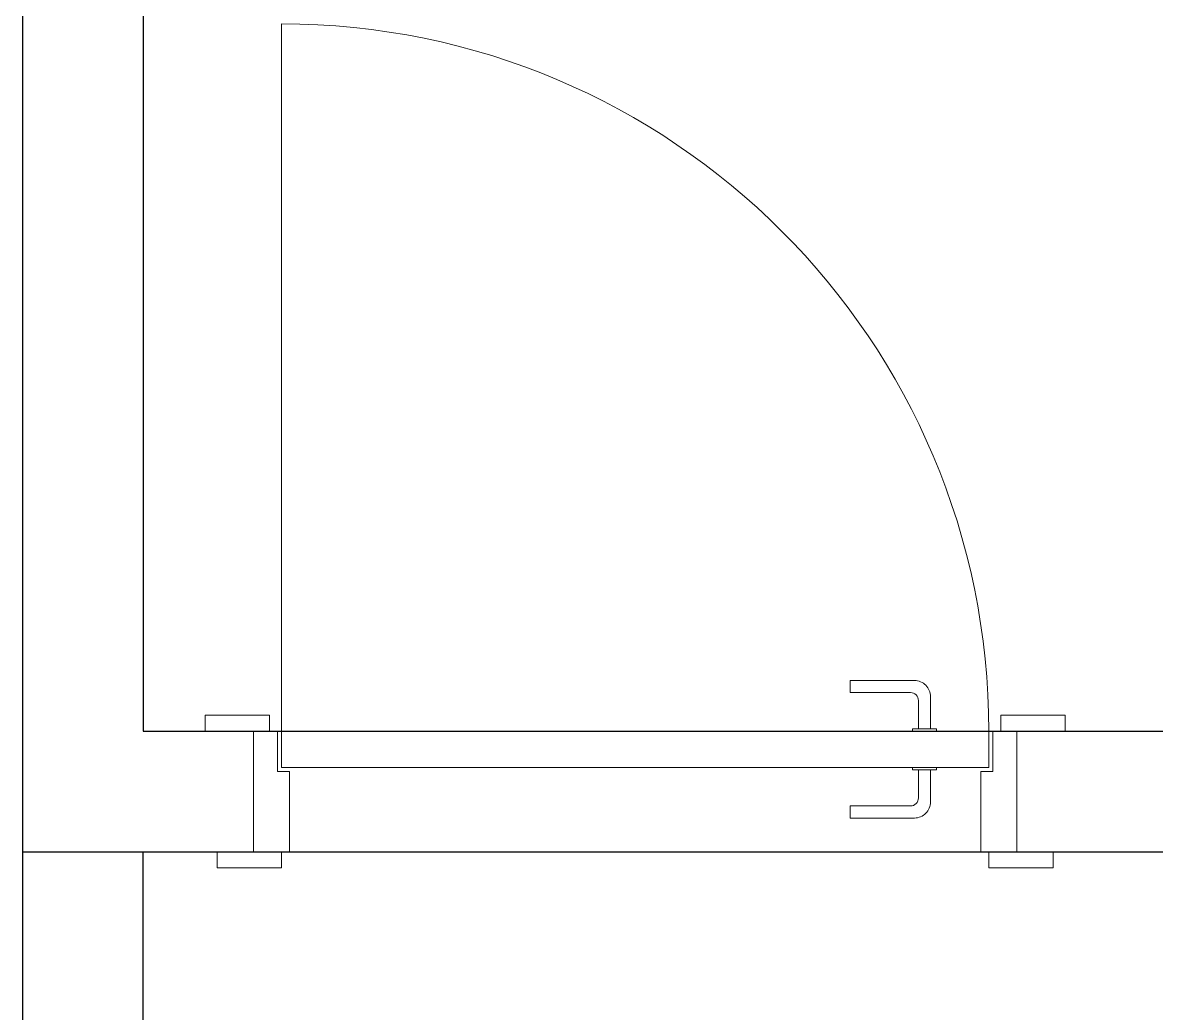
# Model space of a CAD drawing. Header units: millimetres. Extents: x 694231 to 734331, y 4486031 to 4541543.
# Drawn here: x 731270.6 to 731411.6, y 4489937.8 to 4490061 of the extents above; entities that cross this region are included whole.
import ezdxf

# ---------------------------------------------------------------- set-up
doc = ezdxf.new("R2010")
doc.units = ezdxf.units.MM
for name, color, linetype, lineweight in [('DBM_fin_wall_solid', 111, 'Continuous', 25), ('DBM_o_doors', 42, 'Continuous', 20), ('DBM_o_frame', 110, 'Continuous', 18)]:
    doc.layers.add(name, color=color, linetype=linetype, lineweight=lineweight)

# ---------------------------------------------------------------- blocks, each defined once
blk = doc.blocks.new('*U272')
at = {"layer": 'DBM_o_doors', "lineweight": 5, "ltscale": 0.02}
blk.add_line((0, -0.035), (0.88, -0.035), dxfattribs=at)
at = {"layer": 'DBM_o_doors'}
blk.add_lwpolyline([(0, -0.035), (-0.045, -0.035), (-0.045, -0.915), (0, -0.915), (0, -0.035)], dxfattribs=at)
for points in [[(-0.048, -0.8425), (-0.048, -0.8275), (-0.083, -0.8275, -0.414214), (-0.093, -0.8175), (-0.093, -0.7425), (-0.108, -0.7425), (-0.108, -0.8225, 0.414214), (-0.088, -0.8425), (-0.048, -0.8425)], [(0.003, -0.8425), (0.003, -0.8275), (0.038, -0.8275, 0.414214), (0.048, -0.8175), (0.048, -0.7425), (0.063, -0.7425), (0.063, -0.8225, -0.414214), (0.043, -0.8425), (0.003, -0.8425)]]:
    blk.add_lwpolyline(points, format="xyb", dxfattribs=at)
for points in [[(-0.045, -0.85), (-0.048, -0.85), (-0.048, -0.82), (-0.045, -0.82)], [(0, -0.85), (0.003, -0.85), (0.003, -0.82), (0, -0.82)]]:
    blk.add_lwpolyline(points, close=True, dxfattribs=at)
at = {"layer": 'DBM_o_doors', "lineweight": 5, "ltscale": 0.02}
blk.add_arc((0, -0.035), 0.88, 270, 0, dxfattribs=at)
at = {"layer": 'DBM_o_frame'}
for points in [[(0.02, 0.06), (0.02, -0.02), (0, -0.02), (0, 0.06), (0.02, 0.06)], [(-0.15, 0.045), (-0.15, -0.035), (-0.17, -0.035), (-0.17, 0.045), (-0.15, 0.045)], [(0, 0), (-0.15, 0), (-0.15, -0.045), (-0.05, -0.045), (-0.05, -0.03), (0, -0.03), (0, 0)], [(-0.15, -0.995), (-0.15, -0.915), (-0.17, -0.915), (-0.17, -0.995), (-0.15, -0.995)], [(0, -0.95), (-0.15, -0.95), (-0.15, -0.905), (-0.05, -0.905), (-0.05, -0.92), (0, -0.92), (0, -0.95)], [(0.02, -1.01), (0.02, -0.93), (0, -0.93), (0, -1.01), (0.02, -1.01)]]:
    blk.add_lwpolyline(points, dxfattribs=at)

msp = doc.modelspace()

# ---------------------------------------------------------------- linework, layer by layer
at = {"layer": 'DBM_fin_wall_solid'}
for points in [[(731270.56, 4490086.2), (731270.56, 4489957.9), (731655.23, 4489957.9)], [(731285.56, 4490086.2), (731285.56, 4489972.9), (731655.23, 4489972.9)], [(731270.56, 4489957.9), (731270.56, 4489696.9), (731285.56, 4489696.9), (731285.56, 4489957.9)]]:
    msp.add_lwpolyline(points, dxfattribs=at)

# ---------------------------------------------------------------- block references
at = {"xscale": 100, "yscale": 100, "zscale": 100, "rotation": 90}
msp.add_blockref('*U272', (731299.26, 4489972.9), dxfattribs=at)

doc.saveas('drawing.dxf')
